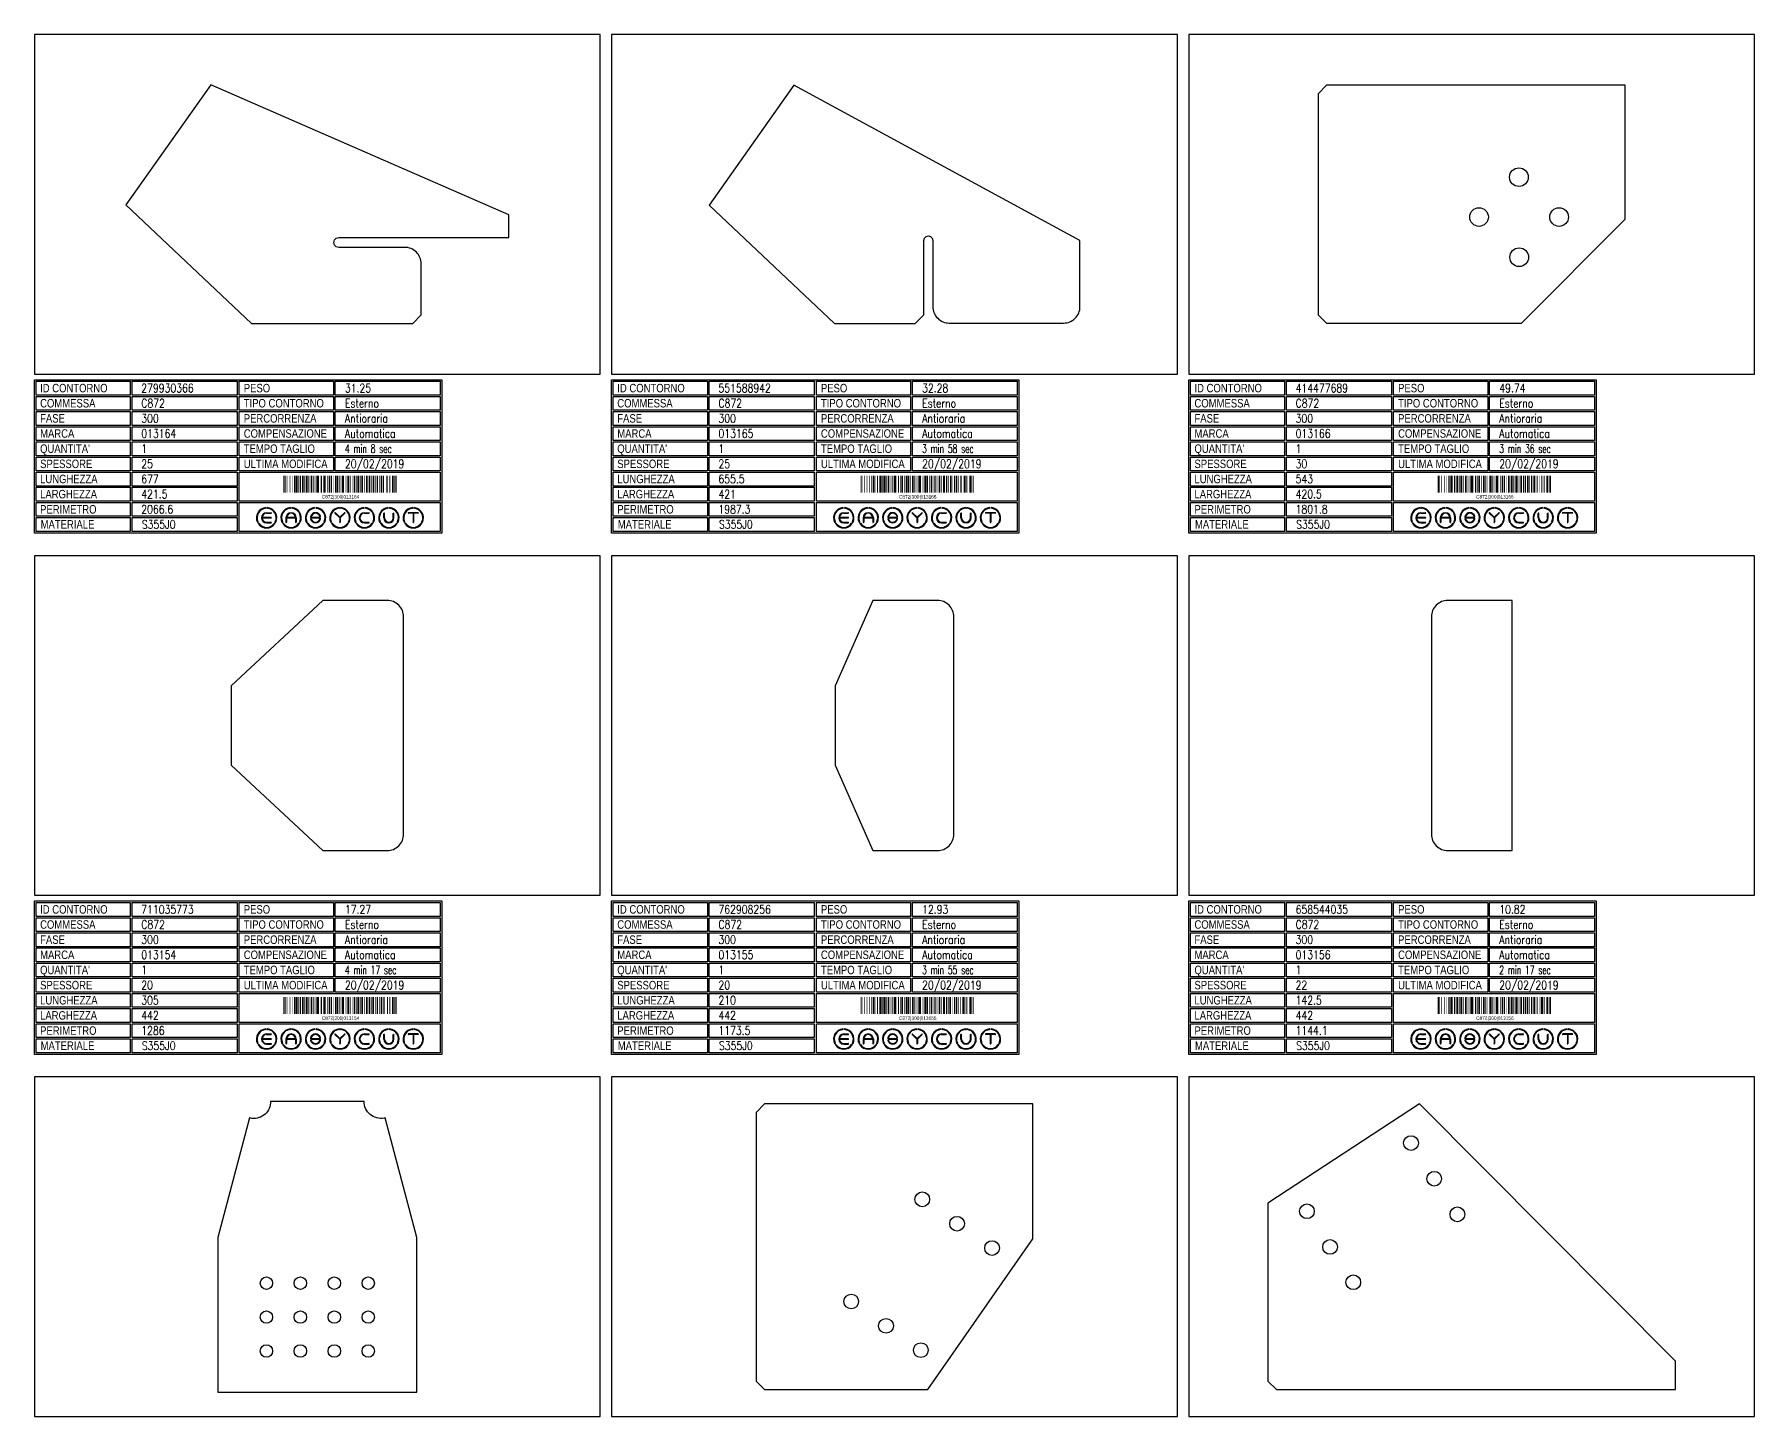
# Model space of a CAD drawing. Header units: millimetres. Extents: x 10000 to 55964, y 10000 to 31380.
# Drawn here: x 17140 to 20180, y 20649 to 23091 of the extents above; entities that cross this region are included whole.
import ezdxf
from ezdxf.enums import TextEntityAlignment as Align

# ---------------------------------------------------------------- set-up
doc = ezdxf.new("R2010")
doc.units = ezdxf.units.MM
doc.styles.add('EasyCutStyle', font='romans.shx', dxfattribs={"width": 0.8})
doc.styles.add('EasyCutStyle1', font='arial.ttf', dxfattribs={"width": 0.8})
doc.styles.get("Standard").update_dxf_attribs({"font": 'arial.ttf'})

# ---------------------------------------------------------------- blocks, each defined once
blk = doc.blocks.new('BlockShape01')
at = {"color": 253}
blk.add_lwpolyline([(0, 0), (720, 0), (720, -271), (0, -271)], close=True, dxfattribs=at)
at = {"color": 2}
for points in [[(3, -2.9), (169.3, -2.9), (169.3, -27.3), (3, -27.3)], [(3, -2.9), (169.3, -2.9), (169.3, -27.3), (3, -27.3)], [(3, -29.6), (169.3, -29.6), (169.3, -54), (3, -54)], [(361.9, -2.9), (528.3, -2.9), (528.3, -27.3), (361.9, -27.3)], [(361.9, -29.6), (528.3, -29.6), (528.3, -54), (361.9, -54)], [(3, -56.4), (169.3, -56.4), (169.3, -80.8), (3, -80.8)], [(361.9, -56.4), (528.3, -56.4), (528.3, -80.8), (361.9, -80.8)], [(3, -83.1), (169.3, -83.1), (169.3, -107.6), (3, -107.6)], [(361.9, -83.1), (528.3, -83.1), (528.3, -107.6), (361.9, -107.6)], [(3, -109.9), (169.3, -109.9), (169.3, -134.3), (3, -134.3)], [(361.9, -109.9), (528.3, -109.9), (528.3, -134.3), (361.9, -134.3)], [(3, -136.7), (169.3, -136.7), (169.3, -161.1), (3, -161.1)], [(361.9, -136.7), (528.3, -136.7), (528.3, -161.1), (361.9, -161.1)], [(3, -163.4), (169.3, -163.4), (169.3, -187.9), (3, -187.9)], [(3, -190.2), (169.3, -190.2), (169.3, -214.6), (3, -214.6)], [(3, -217), (169.3, -217), (169.3, -241.4), (3, -241.4)], [(3, -243.7), (169.3, -243.7), (169.3, -268.1), (3, -268.1)]]:
    blk.add_lwpolyline(points, close=True, dxfattribs=at)
at = {"color": 1}
for points in [[(172.7, -2.9), (358.1, -2.9), (358.1, -27.3), (172.7, -27.3)], [(172.7, -29.6), (358.1, -29.6), (358.1, -54), (172.7, -54)], [(531.6, -2.9), (717, -2.9), (717, -27.3), (531.6, -27.3)], [(531.6, -29.6), (717, -29.6), (717, -54), (531.6, -54)], [(172.7, -56.4), (358.1, -56.4), (358.1, -80.8), (172.7, -80.8)], [(531.6, -56.4), (717, -56.4), (717, -80.8), (531.6, -80.8)], [(172.7, -83.1), (358.1, -83.1), (358.1, -107.6), (172.7, -107.6)], [(531.6, -83.1), (717, -83.1), (717, -107.6), (531.6, -107.6)], [(172.7, -109.9), (358.1, -109.9), (358.1, -134.3), (172.7, -134.3)], [(531.6, -109.9), (717, -109.9), (717, -134.3), (531.6, -134.3)], [(172.7, -136.7), (358.1, -136.7), (358.1, -161.1), (172.7, -161.1)], [(531.6, -136.7), (717, -136.7), (717, -161.1), (531.6, -161.1)], [(172.7, -163.4), (358.1, -163.4), (358.1, -187.9), (172.7, -187.9)], [(361.9, -163.4), (717, -163.4), (717, -214.6), (361.9, -214.6)], [(172.7, -190.2), (358.1, -190.2), (358.1, -214.6), (172.7, -214.6)], [(172.7, -217), (358.1, -217), (358.1, -241.4), (172.7, -241.4)], [(361.9, -217), (717, -217), (717, -268.1), (361.9, -268.1)], [(172.7, -243.7), (358.1, -243.7), (358.1, -268.1), (172.7, -268.1)]]:
    blk.add_lwpolyline(points, close=True, dxfattribs=at)
at = {"color": 161, "style": 'EasyCutStyle1', "width": 0.8}
for s, p in [('ID CONTORNO', (10.1, -22.4)), ('PESO', (370, -22.4)), ('COMMESSA', (10.1, -49.1)), ('FASE', (10.1, -75.9)), ('TIPO CONTORNO', (370, -49.1)), ('PERCORRENZA', (370, -75.9)), ('MARCA', (10.1, -102.6)), ('COMPENSAZIONE', (370, -102.6)), ("QUANTITA'", (10.1, -129.4)), ('TEMPO TAGLIO', (370, -129.4)), ('SPESSORE', (10.1, -156.2)), ('ULTIMA MODIFICA', (370, -156.2)), ('LUNGHEZZA', (10.1, -182.9)), ('LARGHEZZA', (10.1, -209.7)), ('PERIMETRO', (10.1, -236.5)), ('MATERIALE', (11, -263.2))]:
    blk.add_text(s, height=15, dxfattribs=at).set_placement(p)
at = {"style": 'EasyCutStyle'}
for tag, p, width in [('IDSHAPE', (188.9, -22.4), 0.8), ('WEIGTHSHAPE', (548.8, -22.4), 0.8), ('ORDERSHAPE', (188.9, -49.1), 0.8), ('TYPESHAPE', (548.8, -49.1), 0.8), ('PHASESHAPE', (188.9, -75.9), 0.8), ('MKSHAPE', (188.9, -102.6), 0.8), ('JOUSHAPE', (548.8, -75.9), 0.8), ('COMPSHAPE', (548.8, -102.6), 0.8), ('QTASHAPE', (188.9, -129.4), 0.8), ('TIMECUTSHAPE', (548.8, -129.4), 0.65), ('TKSHAPE', (188.9, -156.2), 0.8), ('LASTMODIFYSHAPE', (548.8, -156.2), 0.8), ('LENGTHSHAPE', (188.9, -182.9), 0.8), ('HEIGHTSHAPE', (188.9, -209.7), 0.8), ('PERIMETERSHAPE', (188.9, -236.5), 0.8), ('MATSHAPE', (189.8, -263.2), 0.8)]:
    blk.add_attdef(tag, p, '', height=15, dxfattribs=dict(at, width=width))
blk = doc.blocks.new('Logo')
for color, points in [(140, [(-144.9, -7.2, -1), (-145.9, -7.6, -0.520567), (-131.2, 17.9, -1), (-131.1, 16.9, 0.520567)]), (256, [(-121.7, 0.5), (-137.5, 0.5, -0.394366), (-129.6, 7.9), (-121.7, 7.9, 1), (-121.7, 9), (-129.6, 9, 1), (-129.6, -9), (-121.7, -9, 1), (-121.7, -7.9), (-129.6, -7.9, -0.394366), (-137.5, -0.5), (-121.7, -0.5, 1)]), (140, [(-114.3, -7.2, 1), (-113.3, -7.6, 0.520567), (-128, 17.9, 0.916853), (-128.2, 16.9, 0.043377), (-128.1, 16.9, -0.520567)]), (140, [(-101.7, -7.2, -1), (-102.7, -7.6, -0.520567), (-88, 17.9, -1), (-87.9, 16.9, 0.520567)]), (140, [(-71.1, -7.2, 1), (-70.1, -7.6, 0.520567), (-84.8, 17.9, 1), (-84.9, 16.9, -0.520567)]), (140, [(-58.5, -7.2, -1), (-59.5, -7.6, -0.520567), (-44.8, 17.9, -1), (-44.7, 16.9, 0.520567)]), (256, [(-36.6, -0.5, -0.486114), (-35.5, -1.9, -0.776377), (-50.9, -2, 1), (-51.9, -2.3, 0.776377), (-34.5, -2.1, 0.486114), (-36.6, 0.5), (-49.8, 0.5, -0.486114), (-50.9, 1.9, -0.776377), (-35.5, 2, 1), (-34.5, 2.3, 0.776377), (-51.9, 2.1, 0.486114), (-49.8, -0.5)]), (140, [(-27.9, -7.2, 1), (-26.9, -7.6, 0.520567), (-41.6, 17.9, 1), (-41.7, 16.9, -0.520567)]), (140, [(-15.3, -7.2, -1), (-16.3, -7.6, -0.520567), (-1.6, 17.9, -1), (-1.5, 16.9, 0.520567)]), (256, [(0, 0.8), (-8.1, 8.8, 1), (-8.8, 8.1), (-0.5, -0.2), (-0.5, -7.9, 1), (0.5, -7.9), (0.5, -0.2), (8.8, 8.1, 1), (8.1, 8.8)]), (140, [(15.3, -7.2, 1), (16.3, -7.6, 0.520567), (1.6, 17.9, 1), (1.5, 16.9, -0.520567)]), (140, [(27.9, -7.2, -1), (26.9, -7.6, -0.520567), (41.6, 17.9, -1), (41.7, 16.9, 0.520567)]), (256, [(43.2, -9), (51.1, -9, 1), (51.1, -7.9), (43.2, -7.9, -1), (43.2, 7.9), (51.1, 7.9, 1), (51.1, 9), (43.2, 9, 1)]), (140, [(58.5, -7.2, 1), (59.5, -7.6, 0.520567), (44.8, 17.9, 1), (44.7, 16.9, -0.520567)]), (140, [(71.1, -7.2, -1), (70.1, -7.6, -0.520567), (84.8, 17.9, -1), (84.9, 16.9, 0.520567)]), (256, [(78.5, 0), (78.5, 7.9, 1), (77.4, 7.9), (77.4, 0, 1), (95.4, 0), (95.4, 7.9, 1), (94.3, 7.9), (94.3, 0, -1)]), (140, [(101.7, -7.2, 1), (102.7, -7.6, 0.520567), (88, 17.9, 1), (87.9, 16.9, -0.520567)]), (140, [(114.3, -7.2, -1), (113.3, -7.6, -0.520567), (128, 17.9, -1), (128.1, 16.9, 0.520567)]), (256, [(121.1, 9, 1), (121.1, 7.9), (129.1, 7.9), (129.1, -7.9, 1), (130.1, -7.9), (130.1, 7.9), (138.1, 7.9, 1), (138.1, 9)]), (140, [(144.9, -7.2, 1), (145.9, -7.6, 0.520567), (131.2, 17.9, 1), (131.1, 16.9, -0.520567)]), (140, [(-114.9, -10.3, 1), (-115.7, -9.7, -0.520567), (-143.5, -9.7, 1), (-144.3, -10.3, 0.520567)]), (140, [(-71.7, -10.3, 1), (-72.5, -9.7, -0.520567), (-100.3, -9.7, 1), (-101.1, -10.3, 0.520567)]), (140, [(-28.5, -10.3, 1), (-29.3, -9.7, -0.520567), (-57.1, -9.7, 1), (-57.9, -10.3, 0.520567)]), (140, [(14.7, -10.3, 1), (13.9, -9.7, -0.520567), (-13.9, -9.7, 1), (-14.7, -10.3, 0.520567)]), (140, [(57.9, -10.3, 1), (57.1, -9.7, -0.520567), (29.3, -9.7, 1), (28.5, -10.3, 0.520567)]), (140, [(101.1, -10.3, 1), (100.3, -9.7, -0.520567), (72.5, -9.7, 1), (71.7, -10.3, 0.520567)]), (140, [(144.3, -10.3, 1), (143.5, -9.7, -0.520567), (115.7, -9.7, 1), (114.9, -10.3, 0.520567)])]:
    blk.add_hatch(color=color).paths.add_polyline_path(points)
h = blk.add_hatch(color=256)
h.paths.add_polyline_path([(-78.5, -0.5), (-78.5, -7.9, 1), (-77.4, -7.9), (-77.4, 0, 1), (-95.4, 0), (-95.4, -7.9, 1), (-94.3, -7.9), (-94.3, -0.5)])
h.paths.add_polyline_path([(-94.3, 0.5, -0.933992), (-78.5, 0.5)], flags=16)
for p, q in [((-121.7, 0.5), (-137.5, 0.5)), ((-129.6, 9), (-121.7, 9)), ((-129.6, 7.9), (-121.7, 7.9)), ((-95.4, 0), (-95.4, -7.9)), ((-78.5, 0.5), (-94.3, 0.5)), ((-77.4, 0), (-77.4, -7.9)), ((-36.6, 0.5), (-49.8, 0.5)), ((-0.5, -0.2), (-8.8, 8.1)), ((0, 0.8), (-8.1, 8.8)), ((0, 0.8), (8.1, 8.8)), ((0.5, -0.2), (8.8, 8.1)), ((43.2, 9), (51.1, 9)), ((43.2, 7.9), (51.1, 7.9)), ((77.4, 0), (77.4, 7.9)), ((78.5, 0), (78.5, 7.9)), ((94.3, 0), (94.3, 7.9)), ((95.4, 0), (95.4, 7.9)), ((138.1, 9), (121.1, 9)), ((129.1, 7.9), (121.1, 7.9)), ((129.1, 7.9), (129.1, -7.9)), ((130.1, 7.9), (130.1, -7.9)), ((138.1, 7.9), (130.1, 7.9)), ((-121.7, -0.5), (-137.5, -0.5)), ((-129.6, -7.9), (-121.7, -7.9)), ((-129.6, -9), (-121.7, -9)), ((-94.3, -0.5), (-94.3, -7.9)), ((-78.5, -0.5), (-94.3, -0.5)), ((-78.5, -0.5), (-78.5, -7.9)), ((-36.6, -0.5), (-49.8, -0.5)), ((-0.5, -0.2), (-0.5, -7.9)), ((0.5, -0.2), (0.5, -7.9)), ((43.2, -7.9), (51.1, -7.9)), ((43.2, -9), (51.1, -9))]:
    blk.add_line(p, q)
at = {"color": 140}
for centre, radius, start, end in [((-129.6, 0), 18, 95, 205), ((-129.6, 0), 16.9, 95, 205), ((-131.1, 17.4), 0.54, 275, 95), ((-128.1, 17.4), 0.54, 85, 265), ((-129.6, 0), 16.9, 335, 85), ((-129.6, 0), 18, 335, 85), ((-86.4, 0), 18, 95, 205), ((-86.4, 0), 16.9, 95, 205), ((-87.9, 17.4), 0.54, 275, 95), ((-84.9, 17.4), 0.54, 85, 265), ((-86.4, 0), 16.9, 335, 85), ((-86.4, 0), 18, 335, 85), ((-43.2, 0), 18, 95, 205), ((-43.2, 0), 16.9, 95, 205), ((-44.7, 17.4), 0.54, 275, 95), ((-41.7, 17.4), 0.54, 85, 265), ((-43.2, 0), 16.9, 335, 85), ((-43.2, 0), 18, 335, 85), ((0, 0), 18, 95, 205), ((0, 0), 16.9, 95, 205), ((-1.5, 17.4), 0.54, 275, 95), ((1.5, 17.4), 0.54, 85, 265), ((0, 0), 16.9, 335, 85), ((0, 0), 18, 335, 85), ((43.2, 0), 18, 95, 205), ((43.2, 0), 16.9, 95, 205), ((41.7, 17.4), 0.54, 275, 95), ((44.7, 17.4), 0.54, 85, 265), ((43.2, 0), 16.9, 335, 85), ((43.2, 0), 18, 335, 85), ((86.4, 0), 18, 95, 205), ((86.4, 0), 16.9, 95, 205), ((84.9, 17.4), 0.54, 275, 95), ((87.9, 17.4), 0.54, 85, 265), ((86.4, 0), 16.9, 335, 85), ((86.4, 0), 18, 335, 85), ((129.6, 0), 18, 95, 205), ((129.6, 0), 16.9, 95, 205), ((128.1, 17.4), 0.54, 275, 95), ((131.1, 17.4), 0.54, 85, 265), ((129.6, 0), 16.9, 335, 85), ((129.6, 0), 18, 335, 85), ((-145.4, -7.4), 0.54, 205, 25), ((-143.9, -10), 0.54, 35, 215), ((-129.6, 0), 18, 215, 325), ((-129.6, 0), 16.9, 215, 325), ((-115.3, -10), 0.54, 325, 145), ((-113.8, -7.4), 0.54, 155, 335), ((-102.2, -7.4), 0.54, 205, 25), ((-100.7, -10), 0.54, 35, 215), ((-86.4, 0), 18, 215, 325), ((-86.4, 0), 16.9, 215, 325), ((-72.1, -10), 0.54, 325, 145), ((-70.6, -7.4), 0.54, 155, 335), ((-59, -7.4), 0.54, 205, 25), ((-57.5, -10), 0.54, 35, 215), ((-43.2, 0), 18, 215, 325), ((-43.2, 0), 16.9, 215, 325), ((-28.9, -10), 0.54, 325, 145), ((-27.4, -7.4), 0.54, 155, 335), ((-15.8, -7.4), 0.54, 205, 25), ((-14.3, -10), 0.54, 35, 215), ((0, 0), 18, 215, 325), ((0, 0), 16.9, 215, 325), ((14.3, -10), 0.54, 325, 145), ((15.8, -7.4), 0.54, 155, 335), ((27.4, -7.4), 0.54, 205, 25), ((28.9, -10), 0.54, 35, 215), ((43.2, 0), 18, 215, 325), ((43.2, 0), 16.9, 215, 325), ((57.5, -10), 0.54, 325, 145), ((59, -7.4), 0.54, 155, 335), ((70.6, -7.4), 0.54, 205, 25), ((72.1, -10), 0.54, 35, 215), ((86.4, 0), 18, 215, 325), ((86.4, 0), 16.9, 215, 325), ((100.7, -10), 0.54, 325, 145), ((102.2, -7.4), 0.54, 155, 335), ((113.8, -7.4), 0.54, 205, 25), ((115.3, -10), 0.54, 35, 215), ((129.6, 0), 18, 215, 325), ((129.6, 0), 16.9, 215, 325), ((143.9, -10), 0.54, 325, 145), ((145.4, -7.4), 0.54, 155, 335)]:
    blk.add_arc(centre, radius, start, end, dxfattribs=at)
for centre, radius, start, end in [((-129.6, 0), 9, 90, 270), ((-129.6, 0), 7.92, 90, 176.0904), ((-121.7, 8.5), 0.54, 270, 90), ((-121.7, 0), 0.54, 270, 90), ((-86.4, 0), 9, 0, 180), ((-86.4, 0), 7.92, 3.9096, 176.0904), ((-49.8, 1.6), 2.16, 166.2998, 270), ((-43.2, 0), 9, 15, 166.2998), ((-43.2, 0), 7.92, 15, 166.2998), ((-49.8, 1.6), 1.08, 166.2998, 270), ((-36.6, -1.6), 2.16, 346.2998, 90), ((-35, 2.2), 0.54, 195, 15), ((-8.5, 8.5), 0.54, 45, 225), ((8.5, 8.5), 0.54, 315, 135), ((43.2, 0), 9, 90, 270), ((43.2, 0), 7.92, 90, 270), ((51.1, 8.5), 0.54, 270, 90), ((77.9, 7.9), 0.54, 0, 180), ((86.4, 0), 9, 180, 0), ((86.4, 0), 7.92, 180, 0), ((94.9, 7.9), 0.54, 0, 180), ((121.1, 8.5), 0.54, 90, 270), ((138.1, 8.5), 0.54, 270, 90), ((-129.6, 0), 7.92, 183.9096, 270), ((-121.7, -8.5), 0.54, 270, 90), ((-94.9, -7.9), 0.54, 180, 0), ((-77.9, -7.9), 0.54, 180, 0), ((-51.4, -2.2), 0.54, 15, 195), ((-43.2, 0), 9, 195, 346.2998), ((-43.2, 0), 7.92, 195, 346.2998), ((-36.6, -1.6), 1.08, 346.2998, 90), ((0, -7.9), 0.54, 180, 0), ((51.1, -8.5), 0.54, 270, 90), ((129.6, -7.9), 0.54, 180, 0)]:
    blk.add_arc(centre, radius, start, end)
blk = doc.blocks.new('711035773_128', base_point=(192.5, -299))
at = {"linetype": 'Continuous'}
for points, const_width in [([(193.5, -299), (193.5, -269)], 2), ([(196, -299), (196, -269)], 1), ([(199, -299), (199, -269)], 1), ([(204, -299), (204, -269)], 1), ([(208, -299), (208, -269)], 1), ([(212.5, -299), (212.5, -269)], 2), ([(216, -299), (216, -269)], 3), ([(219, -299), (219, -269)], 1), ([(222.5, -299), (222.5, -269)], 2), ([(227, -299), (227, -269)], 3), ([(230.5, -299), (230.5, -269)], 2), ([(234, -299), (234, -269)], 3), ([(237.5, -299), (237.5, -269)], 2), ([(242, -299), (242, -269)], 3), ([(246, -299), (246, -269)], 1), ([(248, -299), (248, -269)], 1), ([(250, -299), (250, -269)], 1), ([(253.5, -299), (253.5, -269)], 4), ([(259.5, -299), (259.5, -269)], 2), ([(263, -299), (263, -269)], 1), ([(266, -299), (266, -269)], 3), ([(270, -299), (270, -269)], 1), ([(274, -299), (274, -269)], 3), ([(277.5, -299), (277.5, -269)], 2), ([(281, -299), (281, -269)], 1), ([(285, -299), (285, -269)], 3), ([(288.5, -299), (288.5, -269)], 2), ([(292, -299), (292, -269)], 1), ([(294, -299), (294, -269)], 1), ([(297.5, -299), (297.5, -269)], 4), ([(303, -299), (303, -269)], 1), ([(307, -299), (307, -269)], 3), ([(310.5, -299), (310.5, -269)], 2), ([(314, -299), (314, -269)], 1), ([(318, -299), (318, -269)], 3), ([(322.5, -299), (322.5, -269)], 2), ([(325.5, -299), (325.5, -269)], 2), ([(329, -299), (329, -269)], 1), ([(332, -299), (332, -269)], 3), ([(336, -299), (336, -269)], 1), ([(340, -299), (340, -269)], 3), ([(344.5, -299), (344.5, -269)], 2), ([(347.5, -299), (347.5, -269)], 2), ([(351, -299), (351, -269)], 3), ([(355, -299), (355, -269)], 1), ([(358.5, -299), (358.5, -269)], 2), ([(362, -299), (362, -269)], 1), ([(366, -299), (366, -269)], 3), ([(369, -299), (369, -269)], 1), ([(371, -299), (371, -269)], 1), ([(376.5, -299), (376.5, -269)], 2), ([(380.5, -299), (380.5, -269)], 2), ([(386, -299), (386, -269)], 3), ([(389, -299), (389, -269)], 1), ([(391.5, -299), (391.5, -269)], 2)]:
    blk.add_lwpolyline(points, dxfattribs=dict(at, const_width=const_width))
blk.add_text('C872|300|013154', height=6).set_placement((293.5, -309.5), align=Align.CENTER)
blk = doc.blocks.new('762908256_128', base_point=(145, -299))
at = {"linetype": 'Continuous'}
for points, const_width in [([(146, -299), (146, -269)], 2), ([(148.5, -299), (148.5, -269)], 1), ([(151.5, -299), (151.5, -269)], 1), ([(156.5, -299), (156.5, -269)], 1), ([(160.5, -299), (160.5, -269)], 1), ([(165, -299), (165, -269)], 2), ([(168.5, -299), (168.5, -269)], 3), ([(171.5, -299), (171.5, -269)], 1), ([(175, -299), (175, -269)], 2), ([(179.5, -299), (179.5, -269)], 3), ([(183, -299), (183, -269)], 2), ([(186.5, -299), (186.5, -269)], 3), ([(190, -299), (190, -269)], 2), ([(194.5, -299), (194.5, -269)], 3), ([(198.5, -299), (198.5, -269)], 1), ([(200.5, -299), (200.5, -269)], 1), ([(202.5, -299), (202.5, -269)], 1), ([(206, -299), (206, -269)], 4), ([(212, -299), (212, -269)], 2), ([(215.5, -299), (215.5, -269)], 1), ([(218.5, -299), (218.5, -269)], 3), ([(222.5, -299), (222.5, -269)], 1), ([(226.5, -299), (226.5, -269)], 3), ([(230, -299), (230, -269)], 2), ([(233.5, -299), (233.5, -269)], 1), ([(237.5, -299), (237.5, -269)], 3), ([(241, -299), (241, -269)], 2), ([(244.5, -299), (244.5, -269)], 1), ([(246.5, -299), (246.5, -269)], 1), ([(250, -299), (250, -269)], 4), ([(255.5, -299), (255.5, -269)], 1), ([(259.5, -299), (259.5, -269)], 3), ([(263, -299), (263, -269)], 2), ([(266.5, -299), (266.5, -269)], 1), ([(270.5, -299), (270.5, -269)], 3), ([(275, -299), (275, -269)], 2), ([(278, -299), (278, -269)], 2), ([(281.5, -299), (281.5, -269)], 1), ([(284.5, -299), (284.5, -269)], 3), ([(288.5, -299), (288.5, -269)], 1), ([(292.5, -299), (292.5, -269)], 3), ([(297, -299), (297, -269)], 2), ([(300, -299), (300, -269)], 2), ([(303.5, -299), (303.5, -269)], 3), ([(307.5, -299), (307.5, -269)], 1), ([(311, -299), (311, -269)], 2), ([(314.5, -299), (314.5, -269)], 3), ([(318.5, -299), (318.5, -269)], 1), ([(321.5, -299), (321.5, -269)], 1), ([(327, -299), (327, -269)], 4), ([(330.5, -299), (330.5, -269)], 1), ([(333, -299), (333, -269)], 2), ([(338.5, -299), (338.5, -269)], 3), ([(341.5, -299), (341.5, -269)], 1), ([(344, -299), (344, -269)], 2)]:
    blk.add_lwpolyline(points, dxfattribs=dict(at, const_width=const_width))
blk.add_text('C872|300|013155', height=6).set_placement((246, -309.5), align=Align.CENTER)
blk = doc.blocks.new('658544035_128', base_point=(111.25, -299))
at = {"linetype": 'Continuous'}
for points, const_width in [([(112.25, -299), (112.25, -269)], 2), ([(114.75, -299), (114.75, -269)], 1), ([(117.75, -299), (117.75, -269)], 1), ([(122.75, -299), (122.75, -269)], 1), ([(126.75, -299), (126.75, -269)], 1), ([(131.25, -299), (131.25, -269)], 2), ([(134.75, -299), (134.75, -269)], 3), ([(137.75, -299), (137.75, -269)], 1), ([(141.25, -299), (141.25, -269)], 2), ([(145.75, -299), (145.75, -269)], 3), ([(149.25, -299), (149.25, -269)], 2), ([(152.75, -299), (152.75, -269)], 3), ([(156.25, -299), (156.25, -269)], 2), ([(160.75, -299), (160.75, -269)], 3), ([(164.75, -299), (164.75, -269)], 1), ([(166.75, -299), (166.75, -269)], 1), ([(168.75, -299), (168.75, -269)], 1), ([(172.25, -299), (172.25, -269)], 4), ([(178.25, -299), (178.25, -269)], 2), ([(181.75, -299), (181.75, -269)], 1), ([(184.75, -299), (184.75, -269)], 3), ([(188.75, -299), (188.75, -269)], 1), ([(192.75, -299), (192.75, -269)], 3), ([(196.25, -299), (196.25, -269)], 2), ([(199.75, -299), (199.75, -269)], 1), ([(203.75, -299), (203.75, -269)], 3), ([(207.25, -299), (207.25, -269)], 2), ([(210.75, -299), (210.75, -269)], 1), ([(212.75, -299), (212.75, -269)], 1), ([(216.25, -299), (216.25, -269)], 4), ([(221.75, -299), (221.75, -269)], 1), ([(225.75, -299), (225.75, -269)], 3), ([(229.25, -299), (229.25, -269)], 2), ([(232.75, -299), (232.75, -269)], 1), ([(236.75, -299), (236.75, -269)], 3), ([(241.25, -299), (241.25, -269)], 2), ([(244.25, -299), (244.25, -269)], 2), ([(247.75, -299), (247.75, -269)], 1), ([(250.75, -299), (250.75, -269)], 3), ([(254.75, -299), (254.75, -269)], 1), ([(258.75, -299), (258.75, -269)], 3), ([(263.25, -299), (263.25, -269)], 2), ([(266.25, -299), (266.25, -269)], 2), ([(269.75, -299), (269.75, -269)], 3), ([(273.75, -299), (273.75, -269)], 1), ([(277.25, -299), (277.25, -269)], 2), ([(281.75, -299), (281.75, -269)], 3), ([(284.75, -299), (284.75, -269)], 1), ([(287.75, -299), (287.75, -269)], 1), ([(291.75, -299), (291.75, -269)], 1), ([(295.25, -299), (295.25, -269)], 4), ([(299.25, -299), (299.25, -269)], 2), ([(304.75, -299), (304.75, -269)], 3), ([(307.75, -299), (307.75, -269)], 1), ([(310.25, -299), (310.25, -269)], 2)]:
    blk.add_lwpolyline(points, dxfattribs=dict(at, const_width=const_width))
blk.add_text('C872|300|013156', height=6).set_placement((212.25, -309.5), align=Align.CENTER)
blk = doc.blocks.new('279930366_128', base_point=(378.5, -309.25))
at = {"linetype": 'Continuous'}
for points, const_width in [([(379.5, -309.25), (379.5, -279.25)], 2), ([(382, -309.25), (382, -279.25)], 1), ([(385, -309.25), (385, -279.25)], 1), ([(390, -309.25), (390, -279.25)], 1), ([(394, -309.25), (394, -279.25)], 1), ([(398.5, -309.25), (398.5, -279.25)], 2), ([(402, -309.25), (402, -279.25)], 3), ([(405, -309.25), (405, -279.25)], 1), ([(408.5, -309.25), (408.5, -279.25)], 2), ([(413, -309.25), (413, -279.25)], 3), ([(416.5, -309.25), (416.5, -279.25)], 2), ([(420, -309.25), (420, -279.25)], 3), ([(423.5, -309.25), (423.5, -279.25)], 2), ([(428, -309.25), (428, -279.25)], 3), ([(432, -309.25), (432, -279.25)], 1), ([(434, -309.25), (434, -279.25)], 1), ([(436, -309.25), (436, -279.25)], 1), ([(439.5, -309.25), (439.5, -279.25)], 4), ([(445.5, -309.25), (445.5, -279.25)], 2), ([(449, -309.25), (449, -279.25)], 1), ([(452, -309.25), (452, -279.25)], 3), ([(456, -309.25), (456, -279.25)], 1), ([(460, -309.25), (460, -279.25)], 3), ([(463.5, -309.25), (463.5, -279.25)], 2), ([(467, -309.25), (467, -279.25)], 1), ([(471, -309.25), (471, -279.25)], 3), ([(474.5, -309.25), (474.5, -279.25)], 2), ([(478, -309.25), (478, -279.25)], 1), ([(480, -309.25), (480, -279.25)], 1), ([(483.5, -309.25), (483.5, -279.25)], 4), ([(489, -309.25), (489, -279.25)], 1), ([(493, -309.25), (493, -279.25)], 3), ([(496.5, -309.25), (496.5, -279.25)], 2), ([(500, -309.25), (500, -279.25)], 1), ([(504, -309.25), (504, -279.25)], 3), ([(508.5, -309.25), (508.5, -279.25)], 2), ([(511.5, -309.25), (511.5, -279.25)], 2), ([(515, -309.25), (515, -279.25)], 1), ([(518, -309.25), (518, -279.25)], 3), ([(522, -309.25), (522, -279.25)], 1), ([(526, -309.25), (526, -279.25)], 3), ([(530.5, -309.25), (530.5, -279.25)], 2), ([(533.5, -309.25), (533.5, -279.25)], 2), ([(538, -309.25), (538, -279.25)], 3), ([(541, -309.25), (541, -279.25)], 1), ([(544.5, -309.25), (544.5, -279.25)], 2), ([(548, -309.25), (548, -279.25)], 1), ([(552, -309.25), (552, -279.25)], 3), ([(555.5, -309.25), (555.5, -279.25)], 2), ([(561, -309.25), (561, -279.25)], 1), ([(563, -309.25), (563, -279.25)], 1), ([(566.5, -309.25), (566.5, -279.25)], 2), ([(572, -309.25), (572, -279.25)], 3), ([(575, -309.25), (575, -279.25)], 1), ([(577.5, -309.25), (577.5, -279.25)], 2)]:
    blk.add_lwpolyline(points, dxfattribs=dict(at, const_width=const_width))
blk.add_text('C872|300|013164', height=6).set_placement((479.5, -319.75), align=Align.CENTER)
blk = doc.blocks.new('551588942_128', base_point=(367.75, -309.5))
at = {"linetype": 'Continuous'}
for points, const_width in [([(368.75, -309.5), (368.75, -279.5)], 2), ([(371.25, -309.5), (371.25, -279.5)], 1), ([(374.25, -309.5), (374.25, -279.5)], 1), ([(379.25, -309.5), (379.25, -279.5)], 1), ([(383.25, -309.5), (383.25, -279.5)], 1), ([(387.75, -309.5), (387.75, -279.5)], 2), ([(391.25, -309.5), (391.25, -279.5)], 3), ([(394.25, -309.5), (394.25, -279.5)], 1), ([(397.75, -309.5), (397.75, -279.5)], 2), ([(402.25, -309.5), (402.25, -279.5)], 3), ([(405.75, -309.5), (405.75, -279.5)], 2), ([(409.25, -309.5), (409.25, -279.5)], 3), ([(412.75, -309.5), (412.75, -279.5)], 2), ([(417.25, -309.5), (417.25, -279.5)], 3), ([(421.25, -309.5), (421.25, -279.5)], 1), ([(423.25, -309.5), (423.25, -279.5)], 1), ([(425.25, -309.5), (425.25, -279.5)], 1), ([(428.75, -309.5), (428.75, -279.5)], 4), ([(434.75, -309.5), (434.75, -279.5)], 2), ([(438.25, -309.5), (438.25, -279.5)], 1), ([(441.25, -309.5), (441.25, -279.5)], 3), ([(445.25, -309.5), (445.25, -279.5)], 1), ([(449.25, -309.5), (449.25, -279.5)], 3), ([(452.75, -309.5), (452.75, -279.5)], 2), ([(456.25, -309.5), (456.25, -279.5)], 1), ([(460.25, -309.5), (460.25, -279.5)], 3), ([(463.75, -309.5), (463.75, -279.5)], 2), ([(467.25, -309.5), (467.25, -279.5)], 1), ([(469.25, -309.5), (469.25, -279.5)], 1), ([(472.75, -309.5), (472.75, -279.5)], 4), ([(478.25, -309.5), (478.25, -279.5)], 1), ([(482.25, -309.5), (482.25, -279.5)], 3), ([(485.75, -309.5), (485.75, -279.5)], 2), ([(489.25, -309.5), (489.25, -279.5)], 1), ([(493.25, -309.5), (493.25, -279.5)], 3), ([(497.75, -309.5), (497.75, -279.5)], 2), ([(500.75, -309.5), (500.75, -279.5)], 2), ([(504.25, -309.5), (504.25, -279.5)], 1), ([(507.25, -309.5), (507.25, -279.5)], 3), ([(511.25, -309.5), (511.25, -279.5)], 1), ([(515.25, -309.5), (515.25, -279.5)], 3), ([(519.75, -309.5), (519.75, -279.5)], 2), ([(522.75, -309.5), (522.75, -279.5)], 2), ([(527.25, -309.5), (527.25, -279.5)], 3), ([(530.25, -309.5), (530.25, -279.5)], 1), ([(533.75, -309.5), (533.75, -279.5)], 2), ([(537.25, -309.5), (537.25, -279.5)], 3), ([(541.25, -309.5), (541.25, -279.5)], 1), ([(544.25, -309.5), (544.25, -279.5)], 1), ([(546.25, -309.5), (546.25, -279.5)], 1), ([(551.75, -309.5), (551.75, -279.5)], 4), ([(555.75, -309.5), (555.75, -279.5)], 2), ([(561.25, -309.5), (561.25, -279.5)], 3), ([(564.25, -309.5), (564.25, -279.5)], 1), ([(566.75, -309.5), (566.75, -279.5)], 2)]:
    blk.add_lwpolyline(points, dxfattribs=dict(at, const_width=const_width))
blk.add_text('C872|300|013165', height=6).set_placement((468.75, -320), align=Align.CENTER)
blk = doc.blocks.new('414477689_128', base_point=(311.5, -309.75))
at = {"linetype": 'Continuous'}
for points, const_width in [([(312.5, -309.75), (312.5, -279.75)], 2), ([(315, -309.75), (315, -279.75)], 1), ([(318, -309.75), (318, -279.75)], 1), ([(323, -309.75), (323, -279.75)], 1), ([(327, -309.75), (327, -279.75)], 1), ([(331.5, -309.75), (331.5, -279.75)], 2), ([(335, -309.75), (335, -279.75)], 3), ([(338, -309.75), (338, -279.75)], 1), ([(341.5, -309.75), (341.5, -279.75)], 2), ([(346, -309.75), (346, -279.75)], 3), ([(349.5, -309.75), (349.5, -279.75)], 2), ([(353, -309.75), (353, -279.75)], 3), ([(356.5, -309.75), (356.5, -279.75)], 2), ([(361, -309.75), (361, -279.75)], 3), ([(365, -309.75), (365, -279.75)], 1), ([(367, -309.75), (367, -279.75)], 1), ([(369, -309.75), (369, -279.75)], 1), ([(372.5, -309.75), (372.5, -279.75)], 4), ([(378.5, -309.75), (378.5, -279.75)], 2), ([(382, -309.75), (382, -279.75)], 1), ([(385, -309.75), (385, -279.75)], 3), ([(389, -309.75), (389, -279.75)], 1), ([(393, -309.75), (393, -279.75)], 3), ([(396.5, -309.75), (396.5, -279.75)], 2), ([(400, -309.75), (400, -279.75)], 1), ([(404, -309.75), (404, -279.75)], 3), ([(407.5, -309.75), (407.5, -279.75)], 2), ([(411, -309.75), (411, -279.75)], 1), ([(413, -309.75), (413, -279.75)], 1), ([(416.5, -309.75), (416.5, -279.75)], 4), ([(422, -309.75), (422, -279.75)], 1), ([(426, -309.75), (426, -279.75)], 3), ([(429.5, -309.75), (429.5, -279.75)], 2), ([(433, -309.75), (433, -279.75)], 1), ([(437, -309.75), (437, -279.75)], 3), ([(441.5, -309.75), (441.5, -279.75)], 2), ([(444.5, -309.75), (444.5, -279.75)], 2), ([(448, -309.75), (448, -279.75)], 1), ([(451, -309.75), (451, -279.75)], 3), ([(455, -309.75), (455, -279.75)], 1), ([(459, -309.75), (459, -279.75)], 3), ([(463.5, -309.75), (463.5, -279.75)], 2), ([(466.5, -309.75), (466.5, -279.75)], 2), ([(471, -309.75), (471, -279.75)], 3), ([(474, -309.75), (474, -279.75)], 1), ([(477.5, -309.75), (477.5, -279.75)], 2), ([(482, -309.75), (482, -279.75)], 3), ([(485, -309.75), (485, -279.75)], 1), ([(488, -309.75), (488, -279.75)], 1), ([(492, -309.75), (492, -279.75)], 1), ([(495.5, -309.75), (495.5, -279.75)], 2), ([(499.5, -309.75), (499.5, -279.75)], 2), ([(505, -309.75), (505, -279.75)], 3), ([(508, -309.75), (508, -279.75)], 1), ([(510.5, -309.75), (510.5, -279.75)], 2)]:
    blk.add_lwpolyline(points, dxfattribs=dict(at, const_width=const_width))
blk.add_text('C872|300|013166', height=6).set_placement((412.5, -320.25), align=Align.CENTER)

msp = doc.modelspace()

# ---------------------------------------------------------------- linework, layer by layer
for p, q in [((18140, 23091), (17140, 23091)), ((17140, 23091), (17140, 22491)), ((18140, 22491), (18140, 23091)), ((19160, 23091), (18160, 23091)), ((18160, 23091), (18160, 22491)), ((19160, 22491), (19160, 23091)), ((20180, 23091), (19180, 23091)), ((19180, 23091), (19180, 22491)), ((20180, 22491), (20180, 23091)), ((17140, 22491), (18140, 22491)), ((18160, 22491), (19160, 22491)), ((19180, 22491), (20180, 22491)), ((18140, 22170), (17140, 22170)), ((17140, 22170), (17140, 21570)), ((18140, 21570), (18140, 22170)), ((19160, 22170), (18160, 22170)), ((18160, 22170), (18160, 21570)), ((19160, 21570), (19160, 22170)), ((20180, 22170), (19180, 22170)), ((19180, 22170), (19180, 21570)), ((20180, 21570), (20180, 22170)), ((17140, 21570), (18140, 21570)), ((18160, 21570), (19160, 21570)), ((19180, 21570), (20180, 21570)), ((18140, 21249), (17140, 21249)), ((17140, 21249), (17140, 20649)), ((18140, 20649), (18140, 21249)), ((19160, 21249), (18160, 21249)), ((18160, 21249), (18160, 20649)), ((19160, 20649), (19160, 21249)), ((20180, 21249), (19180, 21249)), ((19180, 21249), (19180, 20649)), ((20180, 20649), (20180, 21249)), ((17140, 20649), (18140, 20649)), ((18160, 20649), (19160, 20649)), ((19180, 20649), (20180, 20649))]:
    msp.add_line(p, q)
at = {"color": 2}
for points in [[(17523.5, 22580.3), (17808.5, 22580.3), (17823.5, 22595.3), (17823.5, 22685.8, 0.414214), (17794.5, 22714.8), (17678, 22714.8), (17673.5, 22715.8), (17670.5, 22718.8), (17669, 22723.3), (17670.5, 22727.8), (17673.5, 22731.3), (17678, 22732.3), (17978.5, 22732.3), (17978.5, 22772.3), (17451.5, 23001.8), (17301.5, 22789.8)], [(18553.8, 22580.5), (18696.8, 22580.5), (18711.8, 22595.5), (18711.8, 22727), (18712.8, 22731), (18715.8, 22734), (18719.8, 22735), (18723.8, 22734), (18726.8, 22731), (18727.8, 22727), (18727.8, 22610, 0.414214), (18756.8, 22581), (18958.8, 22581, 0.414214), (18987.8, 22610), (18987.8, 22727), (18482.3, 23001.5), (18332.3, 22789.5)], [(17649.5, 21649), (17763.5, 21649, 0.414214), (17792.5, 21678), (17792.5, 22062, 0.414214), (17763.5, 22091), (17649.5, 22091), (17487.5, 21940), (17487.5, 21800)], [(18622, 21649), (18736, 21649, 0.414214), (18765, 21678), (18765, 22062, 0.414214), (18736, 22091), (18622, 22091), (18555, 21940), (18555, 21800)], [(19751.3, 21649), (19751.3, 22091), (19637.8, 22091, 0.414214), (19608.8, 22062), (19608.8, 21678, 0.414214), (19637.8, 21649)], [(17464, 20692.3), (17816, 20692.3), (17816, 20965.3), (17760, 21176.8), (17758, 21176.3, -0.469393), (17722.5, 21205.8), (17557.5, 21205.8, -0.445371), (17524.5, 21175.8, -0.042761), (17520, 21176.8), (17464, 20965.3)]]:
    msp.add_lwpolyline(points, format="xyb", close=True, dxfattribs=at)
for points in [[(19423.5, 22580.8), (19768, 22580.8), (19951.5, 22764.8), (19951.5, 23001.3), (19423.5, 23001.3), (19408.5, 22986.3), (19408.5, 22595.8)], [(18430.5, 20696.8), (18719, 20696.8), (18904.5, 20962.8), (18904.5, 21201.3), (18430.5, 21201.3), (18415.5, 21186.3), (18415.5, 20711.8)], [(19334.8, 20696.8), (20040.3, 20696.8), (20040.3, 20746.8), (19587.8, 21201.3), (19319.8, 21026.3), (19319.8, 20711.8)]]:
    msp.add_lwpolyline(points, close=True, dxfattribs=at)
at = {"color": 4}
for centre, radius in [((19763.5, 22838.8), 16.5), ((19693, 22768.3), 16.5), ((19834.5, 22768.3), 16.5), ((19764, 22697.3), 16.5), ((19572.8, 21132.3), 13), ((19613.8, 21069.3), 13), ((18709, 21032.8), 13), ((19388.8, 21011.8), 13), ((19654.8, 21006.3), 13), ((18770.5, 20989.8), 13), ((18832.5, 20946.8), 13), ((19429.8, 20948.8), 13), ((17550, 20884.8), 11), ((17610, 20884.8), 11), ((17670, 20884.8), 11), ((17730, 20884.8), 11), ((19470.8, 20886.3), 13), ((18583.5, 20852.3), 13), ((17550, 20824.8), 11), ((17610, 20824.8), 11), ((17670, 20824.8), 11), ((17730, 20824.8), 11), ((18645, 20809.3), 13), ((17550, 20764.8), 11), ((17610, 20764.8), 11), ((17670, 20764.8), 11), ((17730, 20764.8), 11), ((18706.5, 20766.3), 13)]:
    msp.add_circle(centre, radius, dxfattribs=at)

# ---------------------------------------------------------------- block references
for p, values in [((17140, 22481), {'IDSHAPE': '279930366', 'ORDERSHAPE': 'C872', 'PHASESHAPE': '300', 'MKSHAPE': '013164', 'TKSHAPE': '25', 'LENGTHSHAPE': '677', 'HEIGHTSHAPE': '421.5', 'MATSHAPE': 'S355J0', 'LASTMODIFYSHAPE': '20/02/2019', 'PERIMETERSHAPE': '2066.6', 'WEIGTHSHAPE': '31.25', 'TYPESHAPE': 'Esterno', 'JOUSHAPE': 'Antioraria', 'COMPSHAPE': 'Automatica', 'TIMECUTSHAPE': '4 min 8 sec', 'QTASHAPE': '1'}), ((18160, 22481), {'IDSHAPE': '551588942', 'ORDERSHAPE': 'C872', 'PHASESHAPE': '300', 'MKSHAPE': '013165', 'TKSHAPE': '25', 'LENGTHSHAPE': '655.5', 'HEIGHTSHAPE': '421', 'MATSHAPE': 'S355J0', 'LASTMODIFYSHAPE': '20/02/2019', 'PERIMETERSHAPE': '1987.3', 'WEIGTHSHAPE': '32.28', 'TYPESHAPE': 'Esterno', 'JOUSHAPE': 'Antioraria', 'COMPSHAPE': 'Automatica', 'TIMECUTSHAPE': '3 min 58 sec', 'QTASHAPE': '1'}), ((19180, 22481), {'IDSHAPE': '414477689', 'ORDERSHAPE': 'C872', 'PHASESHAPE': '300', 'MKSHAPE': '013166', 'TKSHAPE': '30', 'LENGTHSHAPE': '543', 'HEIGHTSHAPE': '420.5', 'MATSHAPE': 'S355J0', 'LASTMODIFYSHAPE': '20/02/2019', 'PERIMETERSHAPE': '1801.8', 'WEIGTHSHAPE': '49.74', 'TYPESHAPE': 'Esterno', 'JOUSHAPE': 'Antioraria', 'COMPSHAPE': 'Automatica', 'TIMECUTSHAPE': '3 min 36 sec', 'QTASHAPE': '1'}), ((17140, 21560), {'IDSHAPE': '711035773', 'ORDERSHAPE': 'C872', 'PHASESHAPE': '300', 'MKSHAPE': '013154', 'TKSHAPE': '20', 'LENGTHSHAPE': '305', 'HEIGHTSHAPE': '442', 'MATSHAPE': 'S355J0', 'LASTMODIFYSHAPE': '20/02/2019', 'PERIMETERSHAPE': '1286', 'WEIGTHSHAPE': '17.27', 'TYPESHAPE': 'Esterno', 'JOUSHAPE': 'Antioraria', 'COMPSHAPE': 'Automatica', 'TIMECUTSHAPE': '4 min 17 sec', 'QTASHAPE': '1'}), ((18160, 21560), {'IDSHAPE': '762908256', 'ORDERSHAPE': 'C872', 'PHASESHAPE': '300', 'MKSHAPE': '013155', 'TKSHAPE': '20', 'LENGTHSHAPE': '210', 'HEIGHTSHAPE': '442', 'MATSHAPE': 'S355J0', 'LASTMODIFYSHAPE': '20/02/2019', 'PERIMETERSHAPE': '1173.5', 'WEIGTHSHAPE': '12.93', 'TYPESHAPE': 'Esterno', 'JOUSHAPE': 'Antioraria', 'COMPSHAPE': 'Automatica', 'TIMECUTSHAPE': '3 min 55 sec', 'QTASHAPE': '1'}), ((19180, 21560), {'IDSHAPE': '658544035', 'ORDERSHAPE': 'C872', 'PHASESHAPE': '300', 'MKSHAPE': '013156', 'TKSHAPE': '22', 'LENGTHSHAPE': '142.5', 'HEIGHTSHAPE': '442', 'MATSHAPE': 'S355J0', 'LASTMODIFYSHAPE': '20/02/2019', 'PERIMETERSHAPE': '1144.1', 'WEIGTHSHAPE': '10.82', 'TYPESHAPE': 'Esterno', 'JOUSHAPE': 'Antioraria', 'COMPSHAPE': 'Automatica', 'TIMECUTSHAPE': '2 min 17 sec', 'QTASHAPE': '1'})]:
    msp.add_blockref('BlockShape01', p).add_auto_attribs(values)
for name, p in [('279930366_128', (17580, 22281.5)), ('551588942_128', (18600, 22281.5)), ('414477689_128', (19620, 22281.5)), ('Logo', (17680, 22237)), ('Logo', (18700, 22237)), ('Logo', (19720, 22237)), ('711035773_128', (17580, 21360.5)), ('762908256_128', (18600, 21360.5)), ('658544035_128', (19620, 21360.5)), ('Logo', (17680, 21316)), ('Logo', (18700, 21316)), ('Logo', (19720, 21316))]:
    msp.add_blockref(name, p)

doc.saveas('drawing.dxf')
